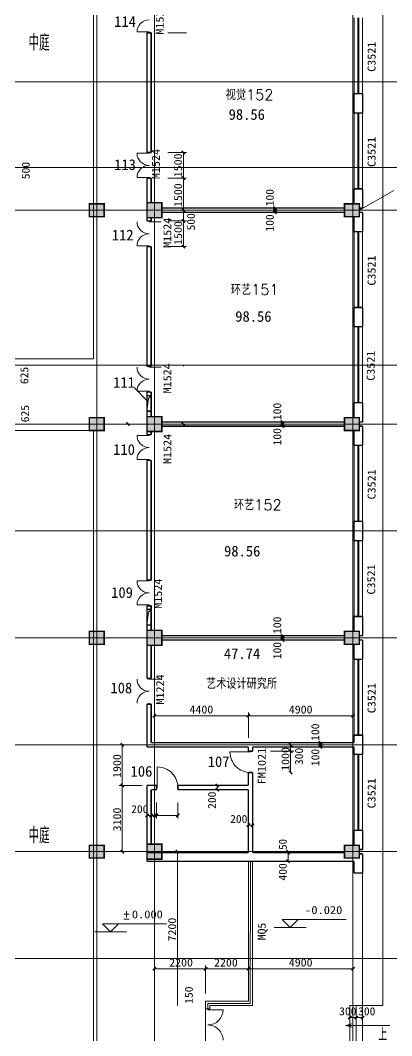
# Model space of a CAD drawing. Extents: x -307567 to 704339, y -10277 to 165507.
# Drawn here: x -222747 to -205354, y 36973 to 84464 of the extents above; entities that cross this region are included whole.
import ezdxf
from ezdxf.enums import TextEntityAlignment as Align

# ---------------------------------------------------------------- set-up
doc = ezdxf.new("R2010")
doc.units = 0
doc.header["$MEASUREMENT"] = 0
doc.layers.add('ziti', color=32, linetype='CONTINUOUS', lineweight=0)
doc.layers.add('我的', color=255, linetype='CONTINUOUS', lineweight=0)
doc.layers.add('中文', color=4, linetype='CONTINUOUS')
doc.styles.add('HZ', font='txt', dxfattribs={"width": 0.7, "height": 5, "bigfont": 'STF:宋体'})
doc.styles.get("Standard").update_dxf_attribs({"font": 'txt', "height": 3})

msp = doc.modelspace()

# ---------------------------------------------------------------- linework, layer by layer
at = {"layer": '我的', "color": 0}
for p, q in [((-216467.34385, 13462.38227), (-216467.34385, 99323.43291)), ((-207167.39035, 13462.38227), (-207167.39035, 99323.43291)), ((-205767.4004, 38380.47438), (-205767.4004, 95581.42587)), ((-219314.9172, 94880.19036), (-219314.9172, 68630.32161)), ((-219167.33493, 13462.38227), (-219167.33493, 94880.19036)), ((-207117.39365, 81030.25808), (-207117.39365, 84580.24339)), ((-206936.14761, 81030.25808), (-206936.14761, 84580.24339)), ((-206898.6478, 81030.25808), (-206898.6478, 84580.24339)), ((-206717.3926, 81030.25808), (-206717.3926, 84580.24339)), ((-216717.34565, 83917.74365), (-217279.84284, 83917.74365)), ((-216817.34363, 83880.24383), (-216817.34363, 78280.27489)), ((-216817.34363, 83880.24383), (-216617.3431, 83880.24383)), ((-216717.34565, 83917.74365), (-216717.34565, 83880.24383)), ((-216617.3431, 83880.24383), (-216617.3431, 78280.27489)), ((-215840.90197, 83880.24383), (-214961.59729, 83880.24383)), ((-189560.05651, 81580.25839), (-263450.38835, 81580.24465)), ((-189560.05651, 81580.25839), (-263450.38835, 81580.24465)), ((-215840.90197, 81580.25839), (-214961.59729, 81580.25839)), ((-207117.39365, 76580.28186), (-207117.39365, 80130.26258)), ((-206936.14761, 76580.28186), (-206936.14761, 80130.26258)), ((-206898.6478, 76580.28186), (-206898.6478, 80130.26258)), ((-206717.3926, 76580.28186), (-206717.3926, 80130.26258)), ((-216717.34565, 78242.77507), (-217279.84284, 78242.77507)), ((-216817.34363, 78280.27489), (-216617.3431, 78280.27489)), ((-216717.34565, 78242.77507), (-216717.34565, 78280.27489)), ((-215840.90197, 78280.27489), (-214961.59729, 78280.27489)), ((-215111.59654, 77080.28089), (-215111.59654, 78280.27489)), ((-189560.05651, 77580.27533), (-263450.38835, 77580.26618)), ((-189560.05651, 77580.27533), (-263450.38835, 77580.26618)), ((-222741.42137, 77580.27533), (-224170.08091, 77580.27533)), ((-216717.34565, 77117.7807), (-217279.84284, 77117.7807)), ((-216717.34565, 77117.7807), (-216717.34565, 77080.28089)), ((-215840.90197, 77080.28089), (-214961.59729, 77080.28089)), ((-215111.59654, 75580.28839), (-215111.59654, 77080.28089)), ((-206867.39185, 75580.28839), (-205260.06346, 76508.28057)), ((-189560.05651, 75580.28839), (-263450.38835, 75580.27465)), ((-189560.05651, 75580.28839), (-263450.38835, 75580.27465)), ((-215840.90197, 75580.28839), (-214961.59729, 75580.28839)), ((-215823.90072, 75580.28839), (-214961.59729, 75580.28839)), ((-215111.59654, 75080.28936), (-215111.59654, 75580.28839)), ((-210968.88349, 75680.28636), (-210818.88424, 75680.28636)), ((-210968.88349, 75580.28381), (-210818.88424, 75580.28381)), ((-210818.88424, 75580.28381), (-210818.88424, 75680.28636)), ((-210818.88424, 75480.28583), (-210818.88424, 75580.28381)), ((-210619.00731, 75680.28636), (-209387.56968, 75680.28636)), ((-210619.00731, 75580.28839), (-209387.56968, 75580.28839)), ((-216717.34565, 75042.78955), (-216717.34565, 75080.28936)), ((-216717.34565, 75042.78955), (-216154.84846, 75042.78955)), ((-215823.90072, 75080.28936), (-214961.59729, 75080.28936)), ((-215111.59654, 73880.29536), (-215111.59654, 75080.28936)), ((-210968.88349, 75480.28583), (-210818.88424, 75480.28583)), ((-207117.39365, 71030.30961), (-207117.39365, 74580.29033)), ((-206936.14761, 71030.30961), (-206936.14761, 74580.29033)), ((-206898.6478, 71030.30961), (-206898.6478, 74580.29033)), ((-206717.3926, 71030.30961), (-206717.3926, 74580.29033)), ((-216717.34565, 73917.79517), (-217279.84284, 73917.79517)), ((-216817.34363, 73880.29536), (-216817.34363, 68280.32183)), ((-216817.34363, 73880.29536), (-216617.3431, 73880.29536)), ((-216717.34565, 73917.79517), (-216717.34565, 73880.29536)), ((-216617.3431, 73880.29536), (-216617.3431, 68280.32183)), ((-215823.90072, 73880.29536), (-214961.59729, 73880.29536)), ((-207117.39365, 66580.33339), (-207117.39365, 70130.31411)), ((-206936.14761, 66580.33339), (-206936.14761, 70130.31411)), ((-206898.6478, 66580.33339), (-206898.6478, 70130.31411)), ((-206717.3926, 66580.33339), (-206717.3926, 70130.31411)), ((-224867.30185, 68630.32161), (-219314.9172, 68630.32161)), ((-189560.05651, 68330.32311), (-263450.38835, 68330.30938)), ((-189560.05651, 68330.32311), (-263450.38835, 68330.30938)), ((-216817.34363, 68280.32183), (-216617.3431, 68280.32183)), ((-216717.34565, 68242.82202), (-216717.34565, 68280.32183)), ((-216717.34565, 68242.82202), (-216154.84846, 68242.82202)), ((-215111.59654, 68280.32183), (-215111.59654, 68330.32311)), ((-216817.34363, 66682.38213), (-217406.36351, 67271.39743)), ((-216717.34565, 67117.82765), (-217279.84284, 67117.82765)), ((-216717.34565, 67117.82765), (-216717.34565, 67080.32783)), ((-216749.23331, 66781.64769), (-216817.34363, 66180.33233)), ((-216617.3431, 66910.32899), (-216749.23331, 66781.64769)), ((-189560.05651, 65580.33533), (-263450.38835, 65580.32618)), ((-189560.05651, 65580.33533), (-263450.38835, 65580.32618)), ((-217850.42867, 65580.33533), (-217125.28886, 65580.33533)), ((-217571.08894, 65580.33533), (-217035.59968, 65580.33533)), ((-215823.90072, 65580.33533), (-214961.59729, 65580.33533)), ((-215781.92858, 65580.33533), (-214961.59729, 65580.33533)), ((-210619.00731, 65680.33789), (-209387.56968, 65680.33789)), ((-210619.00731, 65580.33533), (-209387.56968, 65580.33533)), ((-210469.00806, 65580.33533), (-210469.00806, 65680.33789)), ((-210469.00806, 65480.33736), (-210469.00806, 65580.33533)), ((-219517.33013, 65280.33683), (-224667.3059, 65280.33683)), ((-219314.9172, 65280.33683), (-219314.9172, 29880.51498)), ((-216717.34565, 65042.84107), (-216717.34565, 65080.34089)), ((-216717.34565, 65042.84107), (-217279.84284, 65042.84107)), ((-207117.39365, 61030.36114), (-207117.39365, 64580.34186)), ((-206936.14761, 61030.36114), (-206936.14761, 64580.34186)), ((-206898.6478, 61030.36114), (-206898.6478, 64580.34186)), ((-206717.3926, 61030.36114), (-206717.3926, 64580.34186)), ((-216717.34565, 63917.8467), (-217279.84284, 63917.8467)), ((-216817.34363, 63880.34689), (-216817.34363, 58280.37336)), ((-216817.34363, 63880.34689), (-216617.3431, 63880.34689)), ((-216717.34565, 63917.8467), (-216717.34565, 63880.34689)), ((-216617.3431, 63880.34689), (-216617.3431, 58280.37336)), ((-189560.05651, 60580.36339), (-263450.38835, 60580.34965)), ((-189560.05651, 60580.36339), (-263450.38835, 60580.34965)), ((-215781.92858, 60580.36339), (-214961.59729, 60580.36339)), ((-207117.39365, 56580.38491), (-207117.39365, 60130.36564)), ((-206936.14761, 56580.38491), (-206936.14761, 60130.36564)), ((-206898.6478, 56580.38491), (-206898.6478, 60130.36564)), ((-206717.3926, 56580.38491), (-206717.3926, 60130.36564)), ((-216717.34565, 58242.87355), (-217279.84284, 58242.87355)), ((-216817.34363, 58280.37336), (-216617.3431, 58280.37336)), ((-216717.34565, 58242.87355), (-216717.34565, 58280.37336)), ((-216717.34565, 57117.87917), (-217279.84284, 57117.87917)), ((-216717.34565, 57117.87917), (-216717.34565, 57080.37936)), ((-216749.23331, 56781.69921), (-216817.34363, 56180.38386)), ((-216617.3431, 56910.38509), (-216749.23331, 56781.69921)), ((-189560.05651, 55580.38686), (-263450.38835, 55580.39144)), ((-189560.05651, 55580.38686), (-263450.38835, 55580.39144)), ((-217850.42867, 55580.38686), (-217125.28886, 55580.38686)), ((-215781.92858, 55580.38686), (-214961.59729, 55580.38686)), ((-215715.03133, 55580.38686), (-214961.59729, 55580.38686)), ((-210619.00731, 55680.38941), (-209387.56968, 55680.38941)), ((-210619.00731, 55580.38686), (-209387.56968, 55580.38686)), ((-210469.00806, 55580.38686), (-210469.00806, 55680.38941)), ((-210469.00806, 55480.38889), (-210469.00806, 55580.38686)), ((-208176.13164, 55680.38941), (-208978.34931, 55680.38941)), ((-210619.00731, 55480.38889), (-209387.56968, 55480.38889)), ((-207117.39365, 51030.41037), (-207117.39365, 54580.39339)), ((-206936.14761, 51030.41037), (-206936.14761, 54580.39339)), ((-206898.6478, 51030.41037), (-206898.6478, 54580.39339)), ((-206717.3926, 51030.41037), (-206717.3926, 54580.39339)), ((-216717.34565, 53642.89807), (-216717.34565, 53680.39788)), ((-216717.34565, 53642.89807), (-216154.84846, 53642.89807)), ((-216717.34565, 52517.9037), (-216717.34565, 52480.40388)), ((-216467.34385, 52086.03788), (-216467.34385, 50898.65291)), ((-216467.34385, 51936.03863), (-212067.36432, 51936.03863)), ((-212067.36432, 52086.03788), (-212067.36432, 50898.65291)), ((-212067.36432, 51936.03863), (-207167.39035, 51936.03863)), ((-207167.39035, 52086.03788), (-207167.39035, 50898.65291)), ((-189560.05651, 50580.41262), (-263450.38835, 50580.41262)), ((-189560.05651, 50580.41262), (-263450.38835, 50580.41262)), ((-218119.39095, 50580.41262), (-217038.32793, 50580.41262)), ((-217969.3917, 48680.42365), (-217969.3917, 50580.41262)), ((-211037.67129, 50580.41262), (-209937.13053, 50580.41262)), ((-210087.12978, 50280.41412), (-210087.12978, 50580.41262)), ((-208687.81732, 50580.41262), (-208687.81732, 50680.41288)), ((-208537.81807, 50680.41288), (-208687.81732, 50680.41288)), ((-208687.81732, 50480.41465), (-208687.81732, 50580.41262)), ((-208537.81807, 50580.41262), (-208687.81732, 50580.41262)), ((-208537.81807, 50480.41465), (-208687.81732, 50480.41465)), ((-212929.86459, 50242.91431), (-211967.36635, 50242.91431)), ((-211967.36635, 50242.91431), (-211967.36635, 50280.41412)), ((-211037.67129, 50280.41412), (-209937.13053, 50280.41412)), ((-210087.12978, 49280.42065), (-210087.12978, 50280.41412)), ((-207117.39365, 46580.43415), (-207117.39365, 50130.41487)), ((-206936.14761, 46580.43415), (-206936.14761, 50130.41487)), ((-206898.6478, 46580.43415), (-206898.6478, 50130.41487)), ((-206717.3926, 46580.43415), (-206717.3926, 50130.41487)), ((-216329.84606, 48580.42338), (-216329.84606, 49542.91934)), ((-218119.39095, 48680.42365), (-217038.32793, 48680.42365)), ((-217969.3917, 45580.43838), (-217969.3917, 48680.42365)), ((-216329.84606, 48580.42338), (-216367.34588, 48580.42338)), ((-213672.48173, 48680.42365), (-213077.18593, 48680.42365)), ((-213672.48173, 48480.42312), (-213077.18593, 48480.42312)), ((-213522.48248, 48480.42312), (-213522.48248, 48680.42365)), ((-216467.34385, 47872.64647), (-216467.34385, 47125.91406)), ((-216367.34588, 47872.64647), (-216367.34588, 47125.91406)), ((-215367.3524, 47872.64647), (-215367.3524, 47125.91406)), ((-216817.34363, 47275.91331), (-215367.3524, 47275.91331)), ((-216813.65407, 47425.91256), (-216813.65407, 47275.91331)), ((-216617.3431, 47425.91256), (-216617.3431, 47275.91331)), ((-216617.3431, 47275.91331), (-216467.34385, 47275.91331)), ((-216467.34385, 47425.91256), (-216467.34385, 47275.91331)), ((-216467.34385, 47275.91331), (-216367.34588, 47275.91331)), ((-212067.36432, 46967.82158), (-212067.36432, 46255.43501)), ((-212067.36432, 46817.82233), (-211867.36838, 46817.82233)), ((-211867.36838, 46967.82158), (-211867.36838, 46255.43501)), ((-189560.05651, 45580.43838), (-263450.38835, 45580.43838)), ((-218119.39095, 45580.43838), (-217038.32793, 45580.43838)), ((-215538.26219, 45580.43838), (-214569.00739, 45580.43838)), ((-215388.26294, 38380.47438), (-215388.26294, 45580.43838)), ((-212067.3689, 45130.44063), (-212067.3689, 38580.47033)), ((-211976.15537, 38480.47236), (-211967.36635, 45130.44063)), ((-211867.36838, 45130.44063), (-211867.36838, 38380.47438)), ((-210208.56472, 45530.4394), (-210208.56472, 45580.43838)), ((-210058.56547, 45580.43838), (-210208.56472, 45580.43838)), ((-210208.56472, 45130.44063), (-210208.56472, 45530.4394)), ((-210058.56547, 45530.4394), (-210208.56472, 45530.4394)), ((-210058.56547, 45130.44063), (-210208.56472, 45130.44063)), ((-206717.3926, 36580.48338), (-206717.3926, 45130.44063)), ((-217771.14898, 42504.57944), (-217771.14898, 42804.57794)), ((-217891.15112, 42654.57869), (-217651.15141, 42654.57869)), ((-217891.15112, 42429.57981), (-217651.15141, 42429.57981)), ((-210116.367, 42031.98887), (-210491.36512, 42406.987)), ((-210491.36512, 42406.987), (-207491.37555, 42406.987)), ((-209741.36887, 42406.987), (-210116.367, 42031.98887)), ((-219271.14148, 41829.58281), (-217771.14898, 41829.58281)), ((-218521.14523, 41829.58281), (-218896.14335, 42204.58094)), ((-218896.14335, 42204.58094), (-215896.15835, 42204.58094)), ((-218146.1471, 42204.58094), (-218521.14523, 41829.58281)), ((-210866.36325, 42031.98887), (-209366.36617, 42031.98887)), ((-189560.05651, 40580.46186), (-263450.38835, 40580.46186)), ((-216467.34385, 40102.49489), (-212067.3689, 40102.49489)), ((-214067.35585, 40252.49414), (-214067.35585, 38948.78056)), ((-212067.3689, 40252.49414), (-212067.3689, 38948.78056)), ((-212067.3689, 40102.49489), (-207167.39035, 40102.49489)), ((-207167.39035, 40252.49414), (-207167.39035, 38948.78056)), ((-214067.35585, 38580.47033), (-212067.3689, 38580.47033)), ((-214067.35585, 38380.47438), (-214067.35585, 38580.47033)), ((-213960.24884, 38480.47236), (-213960.24884, 38232.97451)), ((-213960.24884, 38480.47236), (-211976.15537, 38480.47236)), ((-214067.35585, 38380.47438), (-214067.35585, 38232.97451)), ((-214067.35585, 38232.97451), (-214067.35585, 38232.97451)), ((-214067.35585, 38232.97451), (-213867.3599, 38232.97451)), ((-214067.35585, 38232.97451), (-214067.35585, 36732.98201)), ((-213962.53765, 38188.4), (-213962.53765, 38225.89981)), ((-213962.53765, 38188.4), (-213250.04121, 38188.4)), ((-213867.3599, 38232.97451), (-213867.3599, 38380.47438)), ((-213867.3599, 38380.47438), (-211867.36838, 38380.47438)), ((-213867.3599, 38232.97451), (-213867.3599, 38380.47438)), ((-207317.3896, 36580.48338), (-207317.3896, 38380.47438)), ((-207317.3896, 38380.47438), (-205767.4004, 38380.47438)), ((-207017.3911, 36580.48338), (-207017.3911, 38380.47438)), ((-207516.62566, 37455.86277), (-207226.8444, 37533.50596)), ((-207317.3896, 37972.41215), (-207317.3896, 37640.92883)), ((-207317.3896, 37822.4129), (-207017.3911, 37822.4129)), ((-207017.3911, 37972.41215), (-207017.3911, 37640.92883)), ((-207017.3911, 37822.4129), (-206717.3926, 37822.4129)), ((-206717.3926, 37972.41215), (-206717.3926, 37640.92883)), ((-205448.69777, 37455.86277), (-207516.62566, 37455.86277)), ((-207516.62566, 37455.86277), (-207226.8444, 37378.21957))]:
    msp.add_line(p, q, dxfattribs=at)
at = {"layer": '我的', "color": 0, "const_width": 67.49966}
for points in [[(-216817.34363, 83880.24383), (-216617.3431, 83880.24383)], [(-216817.34363, 78280.27489), (-216817.34363, 83880.24383)], [(-216617.3431, 83880.24383), (-216617.3431, 78280.27489)], [(-207117.39365, 80130.26258), (-207117.39365, 81030.25808)], [(-206717.3926, 81030.25808), (-207117.39365, 81030.25808)], [(-206717.3926, 80130.26258), (-206717.3926, 81030.25808)], [(-206717.3926, 80130.26258), (-207117.39365, 80130.26258)], [(-215186.59616, 78355.27451), (-215036.59691, 78205.27526)], [(-216617.3431, 78280.27489), (-216817.34363, 78280.27489)], [(-216817.34363, 75930.28358), (-216817.34363, 77080.28089)], [(-216617.3431, 77080.28089), (-216817.34363, 77080.28089)], [(-216617.3431, 75930.28358), (-216617.3431, 77080.28089)], [(-215186.59616, 77155.28051), (-215036.59691, 77005.28126)], [(-207117.39365, 75880.28689), (-207117.39365, 76580.28186)], [(-206717.3926, 76580.28186), (-207117.39365, 76580.28186)], [(-206717.3926, 75679.12822), (-206717.3926, 76580.28186)], [(-219517.33013, 75880.28689), (-219517.33013, 75280.28989), (-218817.33515, 75280.28989), (-218817.33515, 75880.28689), (-219517.33013, 75880.28689), (-219517.33013, 75280.28989)], [(-216817.34363, 75930.28358), (-216817.34363, 75230.28861), (-216117.34865, 75230.28861), (-216117.34865, 75930.28358), (-216817.34363, 75930.28358), (-216817.34363, 75230.28861)], [(-216117.34865, 75680.28636), (-207567.3914, 75680.28636)], [(-216117.34865, 75480.28583), (-207567.3914, 75480.28583)], [(-215186.59616, 75655.28801), (-215036.59691, 75505.28876)], [(-215186.59616, 75655.28801), (-215036.59691, 75505.28876)], [(-210893.88386, 75755.28598), (-210743.88461, 75605.28673)], [(-210893.88386, 75655.28343), (-210743.88461, 75505.28418)], [(-210893.88386, 75555.28546), (-210743.88461, 75405.28621)], [(-207567.3914, 75880.28689), (-207567.3914, 75280.28989), (-206867.39185, 75280.28989), (-206867.39185, 75880.28689), (-207567.3914, 75880.28689), (-207567.3914, 75280.28989)], [(-206867.39185, 75679.12822), (-206717.3926, 75679.12822)], [(-206867.39185, 75479.00868), (-206717.3926, 75479.00868)], [(-206717.3926, 75479.00868), (-206717.3926, 74580.29033)], [(-216817.34363, 75230.28861), (-216817.34363, 75080.28936)], [(-216617.3431, 75080.28936), (-216817.34363, 75080.28936)], [(-216617.3431, 75230.28861), (-216617.3431, 75080.28936)], [(-215186.59616, 75155.28898), (-215036.59691, 75005.28973)], [(-207117.39365, 75280.28989), (-207117.39365, 74580.29033)], [(-206717.3926, 74580.29033), (-207117.39365, 74580.29033)], [(-216817.34363, 73880.29536), (-216617.3431, 73880.29536)], [(-216817.34363, 68280.32183), (-216817.34363, 73876.0336)], [(-216617.3431, 73880.29536), (-216617.3431, 68280.32183)], [(-215186.59616, 73955.29498), (-215036.59691, 73805.29573)], [(-207117.39365, 70130.31411), (-207117.39365, 71030.30961)], [(-206717.3926, 71030.30961), (-207117.39365, 71030.30961)], [(-206717.3926, 70130.31411), (-206717.3926, 71030.30961)], [(-206717.3926, 70130.31411), (-207117.39365, 70130.31411)], [(-216617.3431, 68280.32183), (-216817.34363, 68280.32183)], [(-216817.34363, 65930.33511), (-216817.34363, 67080.32783)], [(-216617.3431, 67080.32783), (-216817.34363, 67080.32783)], [(-216617.3431, 65930.33511), (-216617.3431, 67080.32783)], [(-216617.3431, 66910.32899), (-216817.34363, 66910.32899)], [(-207117.39365, 65880.33383), (-207117.39365, 66580.33339)], [(-206717.3926, 66580.33339), (-207117.39365, 66580.33339)], [(-206717.3926, 65678.63501), (-206717.3926, 66580.33339)], [(-216617.3431, 66180.33233), (-216817.34363, 66180.33233)], [(-219517.33013, 65880.33383), (-219517.33013, 65280.33683), (-218817.33515, 65280.33683), (-218817.33515, 65880.33383), (-219517.33013, 65880.33383), (-219517.33013, 65280.33683)], [(-217775.42905, 65655.33496), (-217625.4298, 65505.33571)], [(-216817.34363, 65930.33511), (-216817.34363, 65230.34014), (-216117.34865, 65230.34014), (-216117.34865, 65930.33511), (-216817.34363, 65930.33511), (-216817.34363, 65230.34014)], [(-216117.34865, 65680.33789), (-207567.3914, 65680.33789)], [(-215186.59616, 65655.33496), (-215036.59691, 65505.33571)], [(-215186.59616, 65655.33496), (-215036.59691, 65505.33571)], [(-210544.00768, 65755.33751), (-210394.00843, 65605.33826)], [(-210544.00768, 65655.33496), (-210394.00843, 65505.33571)], [(-210544.00768, 65555.33698), (-210394.00843, 65405.33773)], [(-207567.3914, 65880.33383), (-207567.3914, 65280.33683), (-206867.39185, 65280.33683), (-206867.39185, 65880.33383), (-207567.3914, 65880.33383), (-207567.3914, 65280.33683)], [(-206867.39185, 65678.63501), (-206717.3926, 65678.63501)], [(-216817.34363, 65230.34014), (-216817.34363, 65080.34089)], [(-216617.3431, 65080.34089), (-216817.34363, 65080.34089)], [(-216617.3431, 65230.34014), (-216617.3431, 65080.34089)], [(-216117.34865, 65480.33736), (-207567.3914, 65480.33736)], [(-207117.3845, 65280.33683), (-207117.39365, 64580.34186)], [(-206867.39185, 65479.64614), (-206717.3926, 65479.64614)], [(-206717.3926, 65479.64614), (-206717.3926, 64580.34186)], [(-206717.3926, 64580.34186), (-207117.39365, 64580.34186)], [(-216817.34363, 63880.34689), (-216817.34363, 58280.37336)], [(-216617.3431, 63880.34689), (-216817.34363, 63880.34689)], [(-216617.3431, 58280.37336), (-216617.3431, 63880.34689)], [(-207117.39365, 60580.36339), (-207117.39365, 61030.36114)], [(-206717.3926, 61030.36114), (-207117.39365, 61030.36114)], [(-206717.3926, 60580.36339), (-206717.3926, 61030.36114)], [(-207117.39365, 60580.36339), (-207117.39365, 60130.36564)], [(-206717.3926, 60580.36339), (-206717.3926, 60130.36564)], [(-206717.3926, 60130.36564), (-207117.39365, 60130.36564)], [(-216817.34363, 58280.37336), (-216617.3431, 58280.37336)], [(-216817.34363, 55930.38664), (-216817.34363, 57080.37936)], [(-216617.3431, 57080.37936), (-216817.34363, 57080.37936)], [(-216617.3431, 55930.38664), (-216617.3431, 57080.37936)], [(-216617.3431, 56910.38509), (-216817.34363, 56910.38509)], [(-207117.3845, 55880.38536), (-207117.39365, 56580.38491)], [(-206717.3926, 56580.38491), (-207117.39365, 56580.38491)], [(-206717.3926, 55681.83594), (-206717.3926, 56580.38491)], [(-216617.3431, 56180.38386), (-216817.34363, 56180.38386)], [(-219517.33013, 55880.38536), (-219517.33013, 55280.38836), (-218817.33515, 55280.38836), (-218817.33515, 55880.38536), (-219517.33013, 55880.38536), (-219517.33013, 55280.38836)], [(-216817.34363, 55930.38664), (-216817.34363, 55230.39166), (-216117.34865, 55230.39166), (-216117.34865, 55930.38664), (-216817.34363, 55930.38664), (-216817.34363, 55230.39166)], [(-216117.34865, 55680.38941), (-207567.3914, 55680.38941)], [(-210544.00768, 55755.38904), (-210394.00843, 55605.38979)], [(-210544.00768, 55655.38648), (-210394.00843, 55505.38723)], [(-210544.00768, 55555.38851), (-210394.00843, 55405.38926)], [(-207567.3914, 55880.38536), (-207567.3914, 55280.38836), (-206867.39185, 55280.38836), (-206867.39185, 55880.38536), (-207567.3914, 55880.38536), (-207567.3914, 55280.38836)], [(-206867.39185, 55681.83594), (-206717.3926, 55681.83594)], [(-216817.34363, 53861.39674), (-216817.34363, 55480.38889)], [(-216817.34363, 55230.39166), (-216817.34363, 53861.39674)], [(-216617.3431, 55230.39166), (-216617.3431, 53861.39674)], [(-216617.3431, 53861.39674), (-216617.3431, 55230.39166)], [(-216117.34865, 55480.38889), (-207567.3914, 55480.38889)], [(-207117.3845, 55280.38836), (-207117.39365, 54580.39339)], [(-206867.39185, 55481.40969), (-206717.3926, 55481.40969)], [(-206717.3926, 55481.40969), (-206717.3926, 54580.39339)], [(-206717.3926, 54580.39339), (-207117.39365, 54580.39339)], [(-216817.34363, 53680.39788), (-216817.34363, 53880.39841)], [(-216617.3431, 53680.39788), (-216817.34363, 53680.39788)], [(-216617.3431, 53680.39788), (-216617.3431, 53880.39841)], [(-216617.3431, 52480.40388), (-216817.34363, 52480.40388)], [(-216817.34363, 52230.40666), (-216817.34363, 52480.40388)], [(-216817.34363, 50480.41465), (-216817.34363, 52480.40388)], [(-216617.3431, 52480.40388), (-216617.3431, 52230.40666)], [(-216617.3431, 52230.40666), (-216617.3431, 52480.40388)], [(-216617.3431, 50680.41288), (-216617.3431, 52480.40388)], [(-216542.34347, 51861.039), (-216392.34422, 52011.03825)], [(-212142.36395, 51861.039), (-211992.3647, 52011.03825)], [(-207242.38997, 51861.039), (-207092.39072, 52011.03825)], [(-207117.3845, 50680.41288), (-207117.39365, 51030.41037)], [(-206717.3926, 51030.41037), (-207117.39365, 51030.41037)], [(-206717.3926, 50580.41262), (-206717.3926, 51030.41037)], [(-218044.39132, 50655.41225), (-217894.39207, 50505.413)], [(-216817.34363, 50480.41465), (-212067.3689, 50480.41465)], [(-216617.3431, 50680.41288), (-211967.36635, 50680.41288)], [(-212067.3689, 50480.41465), (-212067.3689, 50280.41412)], [(-211967.36635, 50680.41288), (-207117.39365, 50680.41288)], [(-211867.36838, 50480.41465), (-207117.39365, 50480.41465)], [(-211867.36838, 50480.41465), (-211867.36838, 50280.41412)], [(-210162.1294, 50655.41225), (-210012.13015, 50505.413)], [(-210162.1294, 50355.41375), (-210012.13015, 50205.4145)], [(-208762.81694, 50755.41251), (-208612.81769, 50605.41326)], [(-208762.81694, 50655.41225), (-208612.81769, 50505.413)], [(-208762.81694, 50555.41427), (-208612.81769, 50405.41502)], [(-207117.3845, 50480.41465), (-207117.39365, 50130.41487)], [(-206717.3926, 50580.41262), (-206717.3926, 50130.41487)], [(-211867.36838, 50280.41412), (-212067.3689, 50280.41412)], [(-206717.3926, 50130.41487), (-207117.39365, 50130.41487)], [(-212067.3689, 48680.42365), (-212067.3689, 49280.42065)], [(-211867.36838, 49280.42065), (-212067.3689, 49280.42065)], [(-211867.36838, 48580.42338), (-211867.36838, 49280.42065)], [(-210162.1294, 49355.42027), (-210012.13015, 49205.42102)], [(-218044.39132, 48755.42327), (-217894.39207, 48605.42402)], [(-216817.34363, 45130.44063), (-216817.34363, 48680.42365)], [(-216817.34363, 48680.42365), (-216367.34588, 48680.42365)], [(-216617.3431, 45930.43587), (-216617.3431, 48480.42312)], [(-216617.3431, 48480.42312), (-216367.34588, 48480.42312)], [(-216367.34588, 48480.42312), (-216367.34588, 48680.42365)], [(-212067.3689, 48680.42365), (-215367.3524, 48680.42365)], [(-215367.3524, 48480.42312), (-215367.3524, 48680.42365)], [(-212067.3689, 48480.42312), (-215367.3524, 48480.42312)], [(-213597.4821, 48755.42327), (-213447.48285, 48605.42402)], [(-213597.4821, 48555.42275), (-213447.48285, 48405.4235)], [(-212067.36432, 45530.4394), (-212067.36432, 48480.42312)], [(-211867.36838, 45530.4394), (-211867.36838, 48580.42338)], [(-216888.65369, 47200.91368), (-216738.65444, 47350.91293)], [(-216692.34272, 47200.91368), (-216542.34347, 47350.91293)], [(-216542.34347, 47200.91368), (-216392.34422, 47350.91293)], [(-216442.3455, 47200.91368), (-216292.34625, 47350.91293)], [(-215442.35203, 47200.91368), (-215292.35278, 47350.91293)], [(-212142.36395, 46742.82271), (-211992.3647, 46892.82196)], [(-211942.368, 46742.82271), (-211792.36875, 46892.82196)], [(-207117.3845, 45880.43688), (-207117.39365, 46580.43415)], [(-206717.3926, 46580.43415), (-207117.39365, 46580.43415)], [(-206717.3926, 45681.12758), (-206717.3926, 46580.43415)], [(-219517.33013, 45880.43688), (-219517.33013, 45280.43988), (-218817.33515, 45280.43988), (-218817.33515, 45880.43688), (-219517.33013, 45880.43688), (-219517.33013, 45280.43988)], [(-218044.39132, 45655.43801), (-217894.39207, 45505.43876)], [(-216817.34363, 45930.43587), (-216817.34363, 45230.4409), (-216117.34865, 45230.4409), (-216117.34865, 45930.43587), (-216817.34363, 45930.43587), (-216817.34363, 45230.4409)], [(-215463.26257, 45655.43801), (-215313.26332, 45505.43876)], [(-210283.56434, 45655.43801), (-210133.56509, 45505.43876)], [(-210283.56434, 45605.43902), (-210133.56509, 45455.43977)], [(-207567.3914, 45880.43688), (-207567.3914, 45280.43988), (-206867.39185, 45280.43988), (-206867.39185, 45880.43688), (-207567.3914, 45880.43688), (-207567.3914, 45280.43988)], [(-206717.3926, 45681.12758), (-206867.39185, 45681.12758)], [(-216817.34363, 45530.4394), (-212067.36432, 45530.4394)], [(-216817.34363, 45130.44063), (-207117.39365, 45130.44063)], [(-212067.3689, 45130.44063), (-212067.3689, 45130.44063)], [(-211867.36838, 45530.4394), (-207567.3914, 45530.4394)], [(-210283.56434, 45205.44026), (-210133.56509, 45055.44101)], [(-207117.39365, 44580.44262), (-207117.39365, 45130.44063)], [(-206867.39185, 45478.27749), (-206717.3926, 45478.27749)], [(-206717.3926, 44580.44262), (-206717.3926, 45478.27749)], [(-207117.39365, 44580.44262), (-206717.3926, 44580.44262)], [(-216542.34347, 40027.49526), (-216392.34422, 40177.49451)], [(-214142.35547, 40027.49526), (-213992.35622, 40177.49451)], [(-212142.36853, 40027.49526), (-211992.36928, 40177.49451)], [(-207242.38997, 40027.49526), (-207092.39072, 40177.49451)], [(-207392.38922, 37747.41328), (-207242.38997, 37897.41253)], [(-207092.39072, 37747.41328), (-206942.39147, 37897.41253)], [(-206792.39222, 37747.41328), (-206642.39297, 37897.41253)]]:
    msp.add_lwpolyline(points, dxfattribs=at)
at = {"layer": '我的', "color": 0}
for centre, radius, start, end in [((-216717.34565, 83917.74365), 562.49719, 89.999997496, 180), ((-216717.34565, 78242.77507), 562.49719, 179.999989982, 269.999992487), ((-216717.34565, 77117.7807), 562.49719, 89.999997496, 180), ((-216717.34565, 75042.78955), 562.49719, 179.999989982, 269.999992487), ((-216717.34565, 73917.79517), 562.49719, 89.999997496, 180), ((-216717.34565, 68242.82202), 562.49719, 179.999989982, 269.999992487), ((-216717.34565, 67117.82765), 562.49719, 89.999997496, 180), ((-216717.34565, 65042.84107), 562.49719, 179.999989982, 269.999992487), ((-216717.34565, 63917.8467), 562.49719, 89.999997496, 180), ((-216717.34565, 58242.87355), 562.49719, 179.999989982, 269.999992487), ((-216717.34565, 57117.87917), 562.49719, 89.999997496, 180), ((-216717.34565, 53642.89807), 562.49719, 179.999989982, 269.999992487), ((-216717.34565, 52517.9037), 562.49719, 89.999997496, 180), ((-211967.36635, 50242.91431), 962.49524, 180.000005009, 270.000007513), ((-216329.84606, 48580.42338), 962.49524, 0, 90.000002504), ((-213962.52849, 38188.45493), 712.49401, 269.999519232, 359.992716317), ((-213962.56511, 36763.41399), 712.50051, 359.997802734, 89.997805239)]:
    msp.add_arc(centre, radius, start, end, dxfattribs=at)
for points in [[(-219517.33013, 75880.28689), (-218817.33515, 75880.28689), (-219517.33013, 75280.28989), (-218817.33515, 75280.28989)], [(-216817.34363, 75930.28358), (-216117.34865, 75930.28358), (-216817.34363, 75230.28861), (-216117.34865, 75230.28861)], [(-207567.3914, 75880.28689), (-206867.39185, 75880.28689), (-207567.3914, 75280.28989), (-206867.39185, 75280.28989)], [(-219517.33013, 65880.33383), (-218817.33515, 65880.33383), (-219517.33013, 65280.33683), (-218817.33515, 65280.33683)], [(-216817.34363, 65930.33511), (-216117.34865, 65930.33511), (-216817.34363, 65230.34014), (-216117.34865, 65230.34014)], [(-207567.3914, 65880.33383), (-206867.39185, 65880.33383), (-207567.3914, 65280.33683), (-206867.39185, 65280.33683)], [(-219517.33013, 55880.38536), (-218817.33515, 55880.38536), (-219517.33013, 55280.38836), (-218817.33515, 55280.38836)], [(-216817.34363, 55930.38664), (-216117.34865, 55930.38664), (-216817.34363, 55230.39166), (-216117.34865, 55230.39166)], [(-207567.3914, 55880.38536), (-206867.39185, 55880.38536), (-207567.3914, 55280.38836), (-206867.39185, 55280.38836)], [(-219517.33013, 45880.43688), (-218817.33515, 45880.43688), (-219517.33013, 45280.43988), (-218817.33515, 45280.43988)], [(-216817.34363, 45930.43587), (-216117.34865, 45930.43587), (-216817.34363, 45230.4409), (-216117.34865, 45230.4409)], [(-207567.3914, 45880.43688), (-206867.39185, 45880.43688), (-207567.3914, 45280.43988), (-206867.39185, 45280.43988)]]:
    msp.add_solid(points, dxfattribs=at)

# ---------------------------------------------------------------- texts
at = {"layer": 'ziti', "style": 'HZ', "width": 0.461426}
for p, p2 in [((-222357.65711, 83044.45852), (-221373.28703, 83044.45852)), ((-222357.65711, 45962.64625), (-221373.28703, 45962.64625))]:
    msp.add_text('中庭', height=749.99625, dxfattribs=at).set_placement(p, p2, align=Align.FIT)
at = {"layer": '中文', "char_height": 500, "attachment_point": 1}
for s, insert, width in [('{\\fFangSong_GB2312|b0|i0|c134|p49;\\C1;114}', (-218350.37581, 84656.86873), 6011.5625187), ('{\\Ftxt,stf:宋体|c134;\\C0;视觉152}', (-213126.29901, 81235.07024), 6011.5625187), ('98.56', (-212992.15622, 80310.13123), 2345.2630049), ('{\\fFangSong_GB2312|b0|i0|c134|p49;\\C1;113}', (-218350.37581, 77962.69862), 6011.5625187), ('{\\fFangSong_GB2312|b0|i0|c134|p49;\\C1;112}', (-218462.8514, 74671.74339), 6011.5625187), ('{\\Ftxt,stf:宋体|c134;\\C0;环艺151}', (-212886.09256, 72117.30473), 6011.5625187), ('98.56', (-212681.56344, 70864.0725), 2301.0144487), ('{\\fFangSong_GB2312|b0|i0|c134|p49;\\C1;111}', (-218399.97585, 67776.88575), 6011.5625187), ('{\\fFangSong_GB2312|b0|i0|c134|p49;\\C1;110}', (-218398.04782, 64640.46381), 6011.5625187), ('{\\Ftxt,stf:宋体|c134;\\C0;环艺152}', (-212742.36074, 62051.69635), 6011.5625187), ('98.56', (-213205.25421, 59889.58604), 3274.5203804), ('{\\fFangSong_GB2312|b0|i0|c134|p49;\\C1;109}', (-218492.8098, 57949.24066), 6011.5625187), ('47.74', (-213212.42832, 55095.63693), 2256.7635365), ('{\\Ftxt,stf:宋体|c134;\\C0;艺术设计研究所}', (-214049.69695, 53693.07881), 6011.5625187), ('{\\fFangSong_GB2312|b0|i0|c134|p49;\\C1;108}', (-218525.02849, 53489.88723), 6011.5625187), ('{\\fFangSong_GB2312|b0|i0|c134|p49;\\C1;107}', (-213968.8746, 50042.98445), 6011.5625187), ('{\\fFangSong_GB2312|b0|i0|c134|p49;\\C1;106}', (-217583.24368, 49589.54195), 6011.5625187)]:
    msp.add_mtext(s, dxfattribs=dict(at, insert=insert, width=width))
at = {"layer": '我的', "color": 0}
for s, width, p, p2 in [('M1524', 0.867692, (-216032.21799, 83793.8108), (-216032.21799, 85203.80284)), ('C3521', 0.867692, (-206109.89747, 82055.25448), (-206109.89747, 83465.24652)), ('C3521', 0.867692, (-206109.89747, 77605.27826), (-206109.89747, 79015.2703)), ('M1524', 0.867692, (-216209.36966, 77037.27878), (-216209.36966, 78447.27082)), ('1500', 0.986666, (-215171.59532, 77125.27883), (-215171.59532, 78235.27236)), ('500', 0.925713, (-222304.41488, 77030.62751), (-222304.41488, 77840.62254)), ('1500', 0.986666, (-215171.59532, 75730.28764), (-215171.59532, 76840.28117)), ('100', 1.079999, (-210878.8876, 75764.28557), (-210878.8876, 76574.28061)), ('M1524', 0.867692, (-215674.37661, 73821.29449), (-215674.37661, 75231.28653)), ('1500', 0.986666, (-215171.59532, 73961.29624), (-215171.59532, 75071.28977)), ('500', 0.925713, (-214565.38192, 74634.29244), (-214565.38192, 75444.28748)), ('100', 1.079999, (-210878.8876, 74580.29033), (-210878.8876, 75390.28537)), ('C3521', 0.867692, (-206109.89747, 72055.30601), (-206109.89747, 73465.29804)), ('C3521', 0.867692, (-206149.89666, 67605.32521), (-206149.89666, 69015.31724)), ('M1524', 0.867695, (-215674.37661, 67014.3278), (-215674.37661, 68424.32441)), ('625', 0.809999, (-222372.23223, 67449.32928), (-222372.23223, 68259.32432)), ('100', 1.079999, (-210529.00684, 65764.3371), (-210529.00684, 66574.33213)), ('625', 0.809999, (-222337.59343, 65662.83767), (-222337.59343, 66472.8327)), ('M1524', 0.867692, (-215674.37661, 63713.34638), (-215674.37661, 65123.33841)), ('100', 1.079999, (-210529.00684, 64580.34186), (-210529.00684, 65390.33689)), ('C3521', 0.867692, (-206109.89747, 62055.35296), (-206109.89747, 63465.34499)), ('C3521', 0.867692, (-206129.90164, 57605.37673), (-206129.90164, 59015.36877)), ('M1524', 0.867692, (-216111.87109, 56940.3822), (-216111.87109, 58350.37423)), ('100', 1.079999, (-210529.00684, 55764.38862), (-210529.00684, 56574.38366)), ('100', 1.079999, (-210529.00684, 54580.39339), (-210529.00684, 55390.38842)), ('M1224', 0.867695, (-216012.05013, 52461.40221), (-216012.05013, 53871.39882)), ('C3521', 0.867695, (-206109.89747, 52055.40448), (-206109.89747, 53465.4011)), ('100', 1.079999, (-208747.82068, 50764.4121), (-208747.82068, 51574.40713)), ('FM1021', 0.943448, (-211254.86991, 48730.42263), (-211254.86991, 50440.41317)), ('1000', 1.044707, (-210147.12856, 49360.41903), (-210147.12856, 50470.41485)), ('300', 0.925716, (-209511.74203, 49629.02654), (-209511.74203, 50439.02386)), ('100', 1.079999, (-208747.82068, 49580.41915), (-208747.82068, 50390.41418)), ('1900', 0.986666, (-218029.39506, 49030.42113), (-218029.39506, 50140.41467)), ('C3521', 0.867692, (-206109.89747, 47605.42826), (-206109.89747, 49015.42029)), ('200', 0.925716, (-213582.48126, 47580.42762), (-213582.48126, 48390.42495)), ('3100', 0.986668, (-218029.39506, 46530.43287), (-218029.39506, 47640.4287)), ('50', 0.906665, (-210268.5635, 45664.4376), (-210268.5635, 46174.43413)), ('400', 0.925713, (-210268.5635, 44230.44513), (-210268.5635, 45040.44017)), ('7200', 0.887999, (-215448.26173, 41380.45938), (-215448.26173, 42490.45292)), ('MQ5', 0.810001, (-211255.65726, 41442.35788), (-211255.65726, 42252.3552)), ('150', 0.996922, (-214669.73779, 38464.4736), (-214669.73779, 39274.46863))]:
    msp.add_text(s, height=374.998125, rotation=90, dxfattribs=dict(at, width=width)).set_placement(p, p2, align=Align.FIT)
for s, width, p, p2 in [('4400', 0.887999, (-214822.35085, 52041.03993), (-213712.35732, 52041.03993)), ('4900', 0.888003, (-210172.3741, 52041.03993), (-209062.37599, 52041.03993)), ('200', 0.925713, (-217556.59622, 47384.05714), (-216746.60118, 47384.05714)), ('200', 0.925713, (-212922.36188, 46922.82135), (-212112.36685, 46922.82135)), ('   0.000 ', 0.907826, (-218392.14807, 42459.58149), (-215782.16203, 42459.58149)), ('  -0.020 ', 0.888512, (-209987.36526, 42661.98526), (-207377.37465, 42661.98526)), ('2200', 0.887999, (-215772.34763, 40207.49391), (-214662.3541, 40207.49391)), ('2200', 0.887999, (-213672.35813, 40207.49391), (-212562.3646, 40207.49391)), ('4900', 0.887999, (-210172.37868, 40207.49391), (-209062.38515, 40207.49391)), ('300', 0.925718, (-207815.39736, 37927.41192), (-207005.39775, 37927.41192)), ('300', 0.925708, (-206929.39105, 37927.41192), (-206119.40059, 37927.41192))]:
    msp.add_text(s, height=374.998125, dxfattribs=dict(at, width=width)).set_placement(p, p2, align=Align.FIT)
at = {"layer": '我的', "color": 0, "style": 'HZ', "width": 0.492196}
msp.add_text('上', height=599.997, dxfattribs=at).set_placement((-205983.56448, 36743.81265), (-205563.55926, 36743.81265), align=Align.FIT)

doc.saveas('drawing.dxf')
